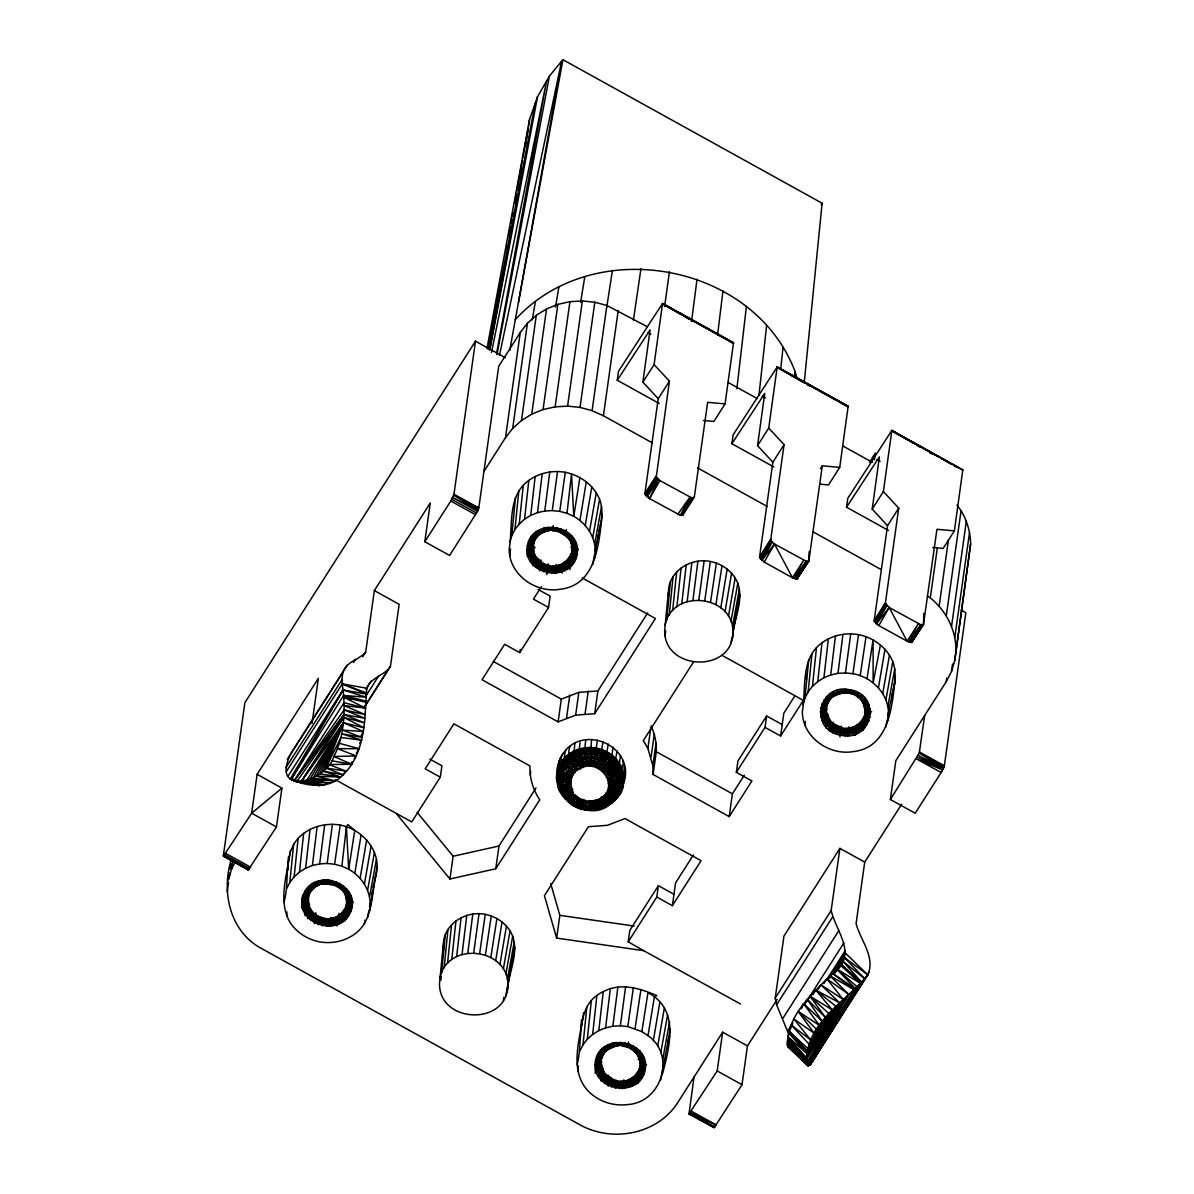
<?xml version="1.0" encoding="UTF-8"?>
<svg xmlns="http://www.w3.org/2000/svg" width="1194" height="1194" viewBox="0 0 1194 1194"><rect width="100%" height="100%" fill="white"/><g stroke="black" fill="none" stroke-linecap="round" stroke-linejoin="round"><path stroke-width="1.5" d="M834.681 973.244L840.651 963.976L860.62 983.438L809.875 1065.197L864.934 978.901L842.636 961.021C822.815 987.617 786.503 1008.766 787.518 1045.989L807.099 1065.138L809.875 1065.197L867.829 974.901C875.65 956.946 860.396 940.26 856.083 923.589L864.725 862.113L839.904 848.367L831.188 910.425C835.904 931.395 856.77 952.499 835.666 971.812M309.127 894.216L307.858 897.873L302.276 898.455C305.962 893.321 313.47 887.754 317.455 885.5C311.007 888.052 306.709 894.769 306.649 901.634C306.574 916.529 324.992 925.604 337.529 918.723C350.111 913.231 350.887 894.679 339.977 887.321C328.38 878.083 313.082 885.515 303.41 894.575C292.142 923.126 340.454 939.394 350.812 911.515C362.095 882.963 313.768 866.695 303.41 894.575L306.634 895.276L309.127 894.216L306.634 909.007L307.783 917.514L312.485 911.947L309.112 906.485L308.231 897.216L305.649 905.604L305.261 914.141L310.544 909.335L316.231 919.753L322.708 925.783L324.037 918.335L317.679 916.067L312.485 911.947L319.679 921.32L327.096 926.231L327.425 918.693L341.215 918.32L348.947 915.141L344.305 910.112L348.708 899.604L348.961 891.948L344.469 892.769L338.111 885.455L331.514 880.306L330.828 883.545L314.515 882.679L316.962 885.485L320.783 883.784L305.276 890.948L310.216 891.993C324.529 876.396 301.425 899.664 301.888 902.47L305.321 902.112L307.933 900.321L308.231 912.231L310.888 920.44L314.888 914.216L323.365 922.305L331.469 925.977L330.798 918.484L343.902 915.902L350.812 911.515L346.588 909.022L345.753 907.321L347.723 896.201L346.454 888.575C339.559 893.694 334.589 879.784 327.126 879.859C325.962 886.858 336.812 881.844 339.977 887.321C347.827 893.41 349.708 906.171 342.469 913.5C328.619 930.156 297.455 910.485 310.559 891.425L305.649 898.634L302.261 906.5L308.231 903.44L310.425 915.141L314.485 922.843L317.679 916.067L327.156 922.693L335.723 925.037L334.081 917.753L346.096 913.082L351.946 907.634L346.812 905.067L346.111 892.993L343.335 885.649C337.544 891.754 330.066 878.754 322.753 880.112L323.678 883.381L327.35 883.291L316.261 884.963L307.798 887.694L311.485 889.575L314.917 886.754M834.666 972.095L836.681 968.946L857.083 986.811L807.099 1065.138C802.622 1024.81 845.591 1001.99 867.829 974.901L845.307 953.021L830.323 976.513M574.866 743.235L573.896 753.847L580.105 768.458C597.776 757.489 620.134 784.443 601.895 797.592C577.971 812.532 545.822 777.294 562.613 754.19C583.314 722.146 637.208 747.444 623.343 784.264C618.835 815.666 568.21 817.353 561.941 786.428C555.986 754.832 606.656 745.369 616.417 774.249C627.522 801.696 586.209 821.024 569.613 798.159C548.359 775.503 585.776 745.131 606.627 765.011C629.835 781.577 605.089 817.084 580.747 805.577C550.613 788.965 571.374 749.966 601.686 764.712C629.701 779.816 602.791 818.069 577.672 802.353C571.478 792.085 565.523 775.294 580.105 768.458C525.509 774.01 585.687 832.084 611.895 802.204L613.015 794.234L620.477 786.234L624.462 776.294M773.831 466.944L731.877 443.735L733.131 434.855L777.204 366.931L768.742 428.064L784.07 444.646L772.876 462.197L759.548 557.061L764.19 562.076L792.473 577.747L796.935 578.986L808.831 561.031L809.099 551.777M888.47 530.434L846.531 507.211L847.785 498.331L891.858 430.422L883.396 491.555L898.724 508.137L887.53 525.673L874.202 620.537L878.844 625.566L907.127 641.223L911.589 642.476L923.469 624.507L923.798 613.418M347.275 665.133L291.306 752.862C268.904 796.652 325.843 783.174 333.917 756.503C343.424 737.743 345.2 716.116 343.588 695.445C342.991 687.52 340.783 679.595 343.215 671.744C346.782 661.282 359.349 659.715 365.707 652.073L374.349 590.597L430.258 502.943L424.81 541.733L449.631 555.464L477.525 511.331L478.794 507.987L498.704 366.304L520.271 332.484L527.449 323.231L536.285 315.32L546.524 308.962L557.852 304.366L569.926 301.679L582.373 300.948L594.806 302.231L606.88 305.485L647.118 326.619M613.015 794.234L602.955 799.338L601.836 807.308C567.195 820.323 537.21 769.563 573.747 751.205C589.224 743.25 610.149 748.548 619.387 763.488C627.611 778.1 617.283 801.07 599.164 799.279L605.761 806.457L611.895 802.204C604.746 810.248 566.628 816.472 574.821 796.443M313.753 783.906L317.022 785.219L294.052 781.07L344.126 709.878L364.842 718.266L343.962 714.564L296.724 781.712L319.873 785.622L295.634 781.443C311.53 786.712 330.693 788.353 343.036 774.816C355.096 763.578 360.603 747.295 363.304 731.429C365.439 718.684 365.394 705.744 366.513 692.923C365.991 678.237 384.169 676.58 390.438 666.386L399.154 604.328L374.349 590.597M580.135 741.086L579.045 751.757L583.12 767.235C566.956 760.608 549.404 779.204 561.523 793.771L565.299 794.995L573.09 792.264C571.493 806.95 590.075 813.771 601.627 808.114L601.836 807.308C585.732 814.95 565.434 804.89 559.091 788.906L560.135 780.01M552.568 529.972L548.882 530.614L547.867 527.241L559.329 531.688L560.881 528.584L569.941 540.121L574.09 539.076C574.448 550.344 568.642 564.284 555.926 565.613L556.598 573.105L548.553 569.06L542.792 563.195L545.867 564.583L543.583 571.762L538.449 564.493L535.658 556.464L542.792 563.195L539.598 569.971L535.793 561.986L534.225 553.613L535.658 556.464L530.375 561.27L531.091 552.598L533.36 544.345L534.225 553.613L528.524 557.568L534.24 541.345L532.061 542.404L528.524 541.703L540.031 533.882L536.882 536.703L532.912 534.822L549.18 530.166L542.27 532.673L539.628 529.808C567.09 531.181 546.285 527.315 539.375 534.464L536.031 532.031C554.747 523.405 584.493 539.867 567.896 561.359C552.344 580.224 518.674 554.225 537.628 536.031L527.39 545.583C521.554 575.239 571.657 584.299 577.075 554.762C582.911 525.091 532.793 516.047 527.39 545.583L532.434 545.345L535.673 538.554L527.002 549.598L530.763 549.15L533.061 547.449L535.345 532.748M617.253 1045.392L607.462 1049.69L604.104 1047.257L617.253 1045.392L610.358 1047.884L607.716 1045.019L620.641 1045.198L613.552 1046.586L611.701 1043.392C628.551 1041.646 650.536 1059.376 635.984 1076.57C620.417 1095.435 586.747 1069.451 605.701 1051.257L595.463 1060.794C589.627 1090.465 639.745 1099.51 645.148 1069.973C650.999 1040.317 600.88 1031.258 595.463 1060.794L600.522 1060.556L603.761 1053.765L595.09 1064.809L600.209 1063.779L601.433 1059.556L599.164 1067.809L598.448 1076.481L603.746 1071.69L601.134 1062.66L600.134 1071.167L600.97 1079.854L605.686 1074.287L603.746 1071.69L606.522 1079.704L611.671 1086.973L613.955 1079.794L605.686 1074.287L609.597 1081.749L615.91 1088.122L617.238 1080.674L613.955 1079.794L620.373 1084.659L628.925 1087.376L627.283 1080.092C638.103 1076.928 642.282 1064.451 642.163 1054.287L638.029 1055.332L628.954 1043.795L627.417 1046.899L615.94 1042.452L616.97 1045.825C646.252 1039.765 650.939 1086.122 620.373 1084.659C590.164 1084.928 594.134 1039.138 624.029 1045.541L624.701 1042.646C632.208 1048.466 642.312 1055.75 639.82 1066.66L641.596 1068.779L645.148 1069.973L639.029 1075.182L633.148 1077.122L636.506 1083.525L627.745 1083.63L617.238 1080.674L624.119 1084.436L632.91 1085.749L630.372 1078.854L636.88 1077.958L644.014 1073.854L640.626 1072.093L638.939 1069.66L641.924 1065.346L644.029 1057.988L639.521 1058.317L636.536 1047.989L633.507 1050.272L620.328 1042.198C619.253 1049.004 630.029 1044.765 633.163 1049.675L633.507 1050.272M615.611 791.398L617.402 765.593L620.984 765.384M579 807.995L583.09 800.219C612.044 827.203 639.208 770.19 605.791 756.309C579.702 738.698 542.971 773.503 565.21 798.801L568.12 798.771L575.001 794.816L580.075 798.846L579 807.995L584.508 809.099L590.403 808.905L591.523 800.935L602.955 799.338M585.761 739.832L584.523 750.533L586.329 766.518C575.777 760.936 558.688 765.1 557.091 778.413L561.523 781.906L570.538 783.443C564.523 790.144 566.613 801.219 574.269 805.741L580.075 798.846L584.314 799.95M301.575 907.858L302.664 895.41L308.545 899.545M694.042 1077.003L688.983 1114.017L714.191 1127.658L742.011 1084.704L747.459 1045.914L722.654 1032.168L677.61 1102.778C657.297 1134.554 611.746 1142.852 579.687 1124.658L263.023 949.32C230.293 932.872 221.024 892.784 231.188 859.755M284.038 902.067C290.052 881.157 282.754 855.456 298.157 838.278C306.962 829.024 319.723 824.188 332.425 824.367C357.573 824.248 381.662 847.77 376.423 873.62C371.021 893.784 373.826 920.261 354.782 934.006C344.753 941.335 331.783 944.006 319.604 941.857C307.53 939.529 296.41 932.439 289.799 921.992C277.53 900.186 287.56 873.411 290.381 850.471M288.351 857.337L288.172 869.829M369.528 910.888L377.11 866.501M507.375 990.438C508.569 971.125 521.345 949.364 510.032 930.887C504.525 922.201 495.286 916.291 485.242 914.35C467.526 910.679 447.183 921.708 443.705 940.126L439.526 983.438C438.825 1023.915 507.823 1026.243 507.898 984.99C508.495 947.588 446.84 940.976 440.049 977.99M594.642 558.016C595.075 536.464 609.597 513.032 596.254 492.943C589.418 482.003 577.792 474.884 565.299 472.302C552.658 470.078 539.195 472.839 528.793 480.466C506.868 496.003 513.226 526.375 509.166 549.195C509.062 574.583 535.569 593.284 559.688 589.329C596.91 585.358 599.06 542.33 602.224 513.629M577.239 1064.406C583.403 1039.362 574.851 1004.602 603.254 991.707C620.552 982.169 640.029 988.468 656.79 995.572L654.357 996.99L648.014 1035.691C676.371 1055.257 661.476 1102.584 627.76 1104.54C612.97 1106.525 597.373 1101.181 587.299 1090.077C568.598 1068.675 580.568 1037.482 583.582 1012.811M580.866 1026.81L581.553 1019.676M597.328 800.607L596.209 808.562L590.269 809.696L584.478 809.472L586.299 801.07C593.478 807.89 606.328 807.502 612.94 800.129C624.895 792.428 623.029 777.742 624.462 765.638M613.044 747.175L611.925 755.145C624.044 766.429 621.955 791.368 604.239 795.488L609.836 799.084L614.149 800.189C623.059 793.114 623.835 781.383 624.969 770.981M662.715 1073.227C669.819 1045.66 679.461 1009.034 647.969 992.736L641.865 1031.586L648.014 1035.691M732.489 637.566C733.683 618.253 746.474 596.493 735.161 578.015C729.653 569.329 720.4 563.419 710.355 561.478C692.639 557.807 672.297 568.837 668.819 587.254L664.655 630.566C663.954 671.043 732.937 673.371 733.012 632.119C733.609 594.716 671.953 588.105 665.177 625.119M887.843 720.355C888.276 698.803 902.798 675.371 889.455 655.282C882.545 644.506 871.023 637.074 858.501 634.641C845.859 632.417 832.397 635.178 821.979 642.805C800.07 658.357 806.428 688.714 802.353 711.534C802.249 736.922 828.77 755.623 852.874 751.668C890.097 747.698 892.246 704.669 895.425 675.968M961.155 610.089L965.856 612.686L944.35 765.757L941.156 772.533L915.186 813.248L890.366 799.502L895.828 760.712L946.245 681.684L951.528 671.401L954.767 660.386L970.647 543.792C970.274 529.912 965.827 515.987 956.976 505.166M970.647 543.792L954.767 660.386M441.601 972.737L445.332 934.618M440.914 980.02L441.258 976.453M509.808 556.076L510.51 548.971M509.823 542.33L511.763 535.703L515.495 497.585M577.896 1071.302L578.418 1065.958M665.162 636.029L665.685 630.701M666.715 619.865L670.446 581.747M803.025 704.669L804.965 698.057L808.696 659.939M804.263 382.259L822.114 203.219L562.911 59.7L549.419 76.088L537.479 96.878L529.599 119.31L486.988 348.424M286.65 888.59L289.829 882.396L293.679 844.039M286.635 915.664L287.008 911.962M444.123 967.827L447.974 929.469M511.763 535.703L514.942 529.524L518.793 491.167M552.747 531.166L553.315 525.614M579.851 1050.929L583.03 1044.735L586.881 1006.393M669.237 614.955L673.088 576.598M794.517 377.02L795.07 371.513C753.593 262.411 593.433 233.77 515.301 319.649L509.763 350.439M804.95 725.131L805.323 721.43M804.965 698.057L808.144 691.863L811.995 653.521M289.829 882.396L294.142 876.844L298.157 838.278M447.541 963.424L451.556 924.857M514.942 529.524L519.256 523.972L523.27 485.406M583.03 1044.735L587.329 1039.183L591.343 1000.617M672.655 610.552L676.67 571.986M780.682 369.603L783.01 347.409M808.144 691.863L812.457 686.311L816.472 647.745M294.142 876.844L299.455 872.083L303.664 833.337M451.75 959.648L455.974 920.902M519.256 523.972L524.569 519.211L528.793 480.466M587.329 1039.183L592.642 1034.422L596.866 995.677M676.879 606.776L681.087 568.016M758.951 395.348L766.608 325.484M812.457 686.311L817.771 681.55L821.979 642.805M299.455 872.083L305.604 868.262L310.052 829.367M456.645 956.618L461.093 917.723M524.569 519.211L530.718 515.39L535.181 476.496M592.642 1034.422L598.806 1030.616L603.254 991.707M681.759 603.746L686.207 564.852M817.771 681.55L823.92 677.729L828.367 638.835M346.409 826.845L348.678 869.247L341.872 866.172L346.409 826.845L347.887 824.547L354.782 830.397L348.678 869.247C361.185 876.157 370.14 889.545 370.185 904.022M527.27 556.195L528.748 543.449L533.852 546.852M579.896 477.51L573.792 516.375L566.986 513.301L571.538 473.973L573.792 516.375C586.299 523.285 595.254 536.673 595.299 551.15M595.134 1073.227L596.821 1058.66L601.925 1062.063M736.877 388.722L746.399 306.44M820.681 716.713L821.935 705.788L827.039 709.191M591.567 739.489L589.642 766.324C578.762 757.548 556.389 762.13 557.091 778.413M305.604 868.262L312.41 865.501L317.126 826.502M462.048 954.424L466.764 915.425M530.718 515.39L537.524 512.629L542.24 473.63M598.806 1030.616L605.612 1027.855L610.328 988.841M687.162 601.552L691.878 562.553M823.92 677.729L830.726 674.968L835.442 635.969M307.783 918.708L309.559 904.201M532.897 565.837L534.449 553.135M600.97 1081.048L602.537 1068.346M717.534 335.141L722.982 290.814M826.099 728.176L827.875 713.669M312.41 865.501L319.664 863.889L324.649 824.815M467.794 953.14L472.794 914.067M537.524 512.629L544.777 511.017L549.777 471.943M556.911 531.479L557.389 527.778M585.732 800.338C589.388 820.188 567.493 800.741 563.866 795.07C561.717 788.189 565.628 780.861 571.702 777.473C563.896 775.07 554.897 768.458 560.15 758.996M605.612 1027.855L612.865 1026.228L617.85 987.169M692.923 600.269L697.908 561.195M830.726 674.968L837.979 673.356L842.979 634.283M314.47 923.649L315.888 912.798M539.598 570.777L541.001 559.926M691.535 321.455L697.057 279.112M319.664 863.889L327.141 863.456L332.425 824.367M473.734 952.797L479.018 913.709M544.777 511.017L552.255 510.584L557.538 471.496M612.865 1026.228L620.343 1025.795L625.626 986.722M698.848 599.925L704.132 560.837M837.979 673.356L845.456 672.923L850.74 633.835M321.858 925.634L322.843 918.41M546.718 574.553L548.225 563.732M664.61 306.589L669.431 271.68M597.373 740.101L596.254 748.056C611.582 752.981 621.358 775.19 608.418 787.353L617.686 787.697L622.984 785.219L623.343 773.593L619.387 763.488L620.507 755.518M615.044 1087.973L616.044 1080.749M839.919 736.907L841.412 726.071M312.022 723.519L318.38 678.326L257.143 774.294L281.903 788.13L276.456 826.92L248.233 869.978L223.353 855.74L244.874 702.669L475.481 341.171L505.271 357.663M227.233 891.455L228.532 882.232M229.054 878.545L229.83 873.008M230.352 869.322L231.129 863.784M228.338 880.038L231.576 869.023L232.875 859.799M424.81 541.733L450.78 501.017L453.974 494.241L475.481 341.171M335.23 779.592L411.736 821.95L440.302 777.175L441.899 765.802L429.825 759.1M483.913 471.481L505.495 437.661L520.271 332.484M505.495 437.661L512.674 428.407L527.449 323.231M440.302 777.175L425.198 768.817L453.899 723.833L530.002 765.966C529.479 777.966 533.061 789.876 539.763 799.801L495.764 868.769L449.944 879.008L453.138 856.247L417.124 812.308M512.674 428.407L521.509 420.497L536.285 315.32M521.509 420.497L531.748 414.139L546.524 308.962M531.748 414.139L543.076 409.542L557.852 304.366M530.166 545.076L531.449 535.837M582.209 577.941L655.431 618.492L594.687 713.699L575.642 715.131L558.12 721.877L482.033 679.744L504.644 644.282L519.748 652.64L520.211 649.387M543.076 409.542L555.135 406.856L569.926 301.679M495.764 868.769L498.973 846.009L535.972 787.995M555.135 406.856L567.583 406.124L582.373 300.948M519.748 652.64L548.539 607.492L550.15 596.119L538.061 589.433M652.133 442.75L603.418 415.766L592.09 410.661L580.03 407.408L594.806 302.231M530.255 774.802L530.748 771.294M592.09 410.661L606.88 305.485M558.12 721.877L561.329 699.117L578.836 692.356L597.895 690.938L647.685 612.895M603.418 415.766L618.193 310.589M574.269 805.741C564.075 801.756 561.911 786.936 570.836 780.398C562.717 779.13 553.046 774.309 558.643 764.13M558.135 769.458C553.494 781.533 558.583 789.637 570.836 786.488C566.09 794.443 570.911 804.86 579.239 807.995M558.628 774.802L557.508 782.771L559.553 789.667L563.225 790.831L571.687 789.473C568.598 798.249 575.583 808.114 584.672 808.935M566.583 717.863L569.777 695.102M584.597 808.308C565.941 810.129 551.389 781.891 573.105 774.727C565.717 770.876 557.822 763.459 562.613 754.19M659.178 403.468L617.238 380.244L618.477 371.364L662.551 303.455L733.519 342.753L725.071 403.885L713.878 421.437L703.415 420.497M561.956 794.443C556.464 784.831 564.986 773.563 575.015 772.264C568.314 767.041 561.673 758.981 565.971 749.892M561.478 792.891L562.598 784.921M559.553 789.667C556.494 778.966 567.329 769.951 577.374 770.16C571.627 763.697 566.329 755.16 570.09 746.19M575.642 715.131L578.836 692.356M601.627 808.114C592.642 811.308 579.986 807.144 577.359 797.04L569.762 802.741L564.837 798.204L565.941 789.383M569.762 802.741L568.926 801.219L570.045 793.264M585.09 713.728L588.284 690.968M740.593 1004.035L643.67 950.663L556.658 938.096L559.852 915.335L550.673 883.53M594.687 713.699L597.895 690.938M684.132 507.435L683.102 514.733L680.356 515.33L649.536 498.599L644.894 493.57L658.222 398.706L642.894 382.125L650.103 329.872L617.238 380.244M642.894 382.125L654.088 364.588L662.551 303.455L733.519 342.753M559.031 766.966C566.568 753.235 587.97 755.683 596.164 767.533L601.313 752.265L603 741.608M561.493 762.16C571.792 750.354 592.761 755.444 599.179 768.891L606.448 754.578L608.283 743.996M623.85 778.951C622.775 794.846 605.283 811.621 589.612 801.413C585.97 815.009 599.358 809.204 606.865 805.98L608.239 797.204M568.971 754.16C582.985 747.026 602.627 757.115 604.254 772.936L615.104 761.459L617.164 751.056M725.071 403.885L707.639 402.333L694.296 497.197L691.55 497.794L659.864 480.54L656.282 476.973L669.416 381.17L654.088 364.588M614.149 800.189L616.014 798.517L617.134 790.547M579.015 749.056C594.687 746.907 611.895 762.071 607.567 778.279C615.641 775.921 624.82 770.503 622.955 760.429M620.477 786.234L619.029 795.085L615.074 799.935M622.94 781.443C625.746 793.488 615 793.368 607.567 790.279C622.626 780.533 616.462 756.727 601.88 749.578M600.597 1061.496L602.418 1048.586M782.219 724.609L766.638 715.982L737.937 760.966L736.34 772.354L751.922 780.98L729.206 816.606L653.103 774.473L652.849 765.638L647.894 748.504L650.849 727.489M651.088 756.906L654.297 734.146L651.103 725.743M643.67 950.663L628.223 941.812L629.82 930.439L658.387 885.664L673.968 894.291M652.849 765.638L656.043 742.862L654.297 734.146M653.103 774.473L656.297 751.698L656.043 742.862M615.253 1046.287L615.776 1042.601M627.701 1047.571L628.477 1042.034M628.223 941.812L656.79 897.052L658.387 885.664M638.327 1059.779L639.626 1050.556M656.79 897.052L672.371 905.679L675.565 882.903L693.386 854.994M772.876 462.197L757.548 445.616L764.757 393.363L731.877 443.735M729.206 816.606L732.4 793.831L744.25 775.249M784.07 444.646L770.742 539.509L759.727 558.001L771.249 541.016L770.742 539.509L759.548 557.061M736.34 772.354L765.041 727.37L766.638 715.982M688.983 1114.017L717.191 1070.958L722.654 1032.168M797.756 578.224L798.532 572.747M765.041 727.37L780.622 735.997L783.816 713.236L794.682 696.192M819.815 484.137L828.532 484.913L839.725 467.361L848.173 406.229L777.204 366.931L848.173 406.229M788.503 1033.661L776.593 1004.796L775.219 998.139L783.936 936.096L839.904 848.367M874.426 459.809L875.381 453.004L869.441 462.302M887.53 525.673L872.202 509.092L879.411 456.839L846.531 507.211M898.724 508.137L885.396 603L874.381 621.477L878.844 625.566L889.172 607.507L885.396 603L874.202 620.537M912.41 641.7L913.186 636.223M955.857 648.969C955.722 629.119 945.663 610.268 930.305 597.925L937.305 548.106M939.126 606.239L948.469 539.822M890.366 799.502L919.246 753.071L924.663 715.504M932.723 547.464L943.185 548.389L954.379 530.852L962.827 469.72L891.858 430.422L938.156 456.571M946.29 615.82L961.066 510.644M951.558 626.343L966.334 521.166M946.245 681.684L946.752 677.998M954.782 637.506L969.558 532.33M951.528 671.401L952.558 664.028M257.143 774.294L251.635 813.174L223.412 856.247L248.949 869.62L223.815 856.143L249.755 868.665L224.95 854.919M808.831 561.031L806.204 561.27L796.935 578.986L808.831 561.031L822.293 465.809L839.725 467.361M923.469 624.507L920.843 624.746L911.589 642.476L923.469 624.507L936.947 529.3L954.379 530.852M341.872 866.172L334.618 864.232L340.186 825.173M533.061 547.449L532.061 555.956L532.897 564.643L537.613 559.076L541.524 566.538L547.837 572.911L549.15 565.463L545.867 564.583L552.285 569.434L560.837 572.165L559.21 564.881L566.135 565.12L574.075 562.27L569.434 557.24L573.523 553.553L577.075 546.703L572.344 546.255L570.866 542.18M479.675 953.409L485.242 914.35M566.986 513.301L559.732 511.36L565.299 472.302M641.865 1031.586L627.82 1026.571L633.387 987.513M704.788 600.537L710.355 561.478M888.5 713.49C888.53 693.684 871.933 676.953 852.934 673.7L858.501 634.641M329.454 926.41L330.783 917.395M554.583 573.538L555.897 564.523M633.417 320.141L640.939 268.74M622.656 1088.749L623.969 1079.749M847.77 735.877L849.098 726.862M485.421 954.961L491.271 915.977M596.254 748.056L592.955 766.667C583.359 756.518 561.762 757.011 557.523 772.1M635.074 1028.527L640.909 989.542M710.549 602.089L716.385 563.105M860.187 675.64L866.038 636.671M337.066 925.977L339.021 913.35M526.539 139.071L528.226 128.101L522.882 157.429M528.509 126.265L529.599 119.31M562.18 573.105L563.852 562.284M606.776 307.112L612.432 270.381M630.536 1086.51L631.939 1077.495M855.382 735.444L857.053 724.624M490.824 957.394L496.928 918.529M715.937 604.522L722.042 565.658M866.993 678.714L873.098 639.865L873.142 682.819L880.426 645.014M345.036 920.708L347.663 904.455L353.32 902.157M580.642 302.321L584.806 276.56M569.851 569.642L572.777 551.583L578.433 549.285M638.223 1083.048L640.85 1066.794L646.506 1064.511M863.352 730.176L865.978 713.922L871.635 711.639M354.812 873.351L361.155 834.651M495.704 960.648L502.047 921.947M579.941 520.48L586.284 481.779M720.818 607.776L727.161 569.075M555.494 307.097L558.867 287.082M608.253 1086.137L609.761 1077.197M833.382 733.265L834.89 724.325M360.125 878.351L366.662 839.845M499.913 964.618L506.45 926.111M585.239 525.479L591.791 486.958M725.027 611.746L731.579 573.224M653.327 1040.69L659.864 1002.184M878.441 687.819L884.978 649.312M532.24 319.888L535.419 301.634M364.424 884.097L371.14 845.815M503.331 969.185L510.032 930.887M589.538 531.226L596.254 492.943M590.403 808.905L590.134 810.054M728.444 616.313L735.161 578.015M657.625 1046.437L664.327 1008.154M882.739 693.565L889.455 655.282M367.588 890.425L374.423 852.382M518.405 302.679L561.583 61.312L499.51 355.185M505.838 974.2L512.674 936.156M592.717 537.554L599.537 499.51M730.952 621.328L737.788 583.284M660.789 1052.765L667.625 1014.721M885.903 699.893L892.739 661.849M500.361 282.053L501.032 278.381M506.331 249.053L506.987 245.397M508.644 236.233L510.301 227.069M510.957 223.397L511.629 219.741M512.286 216.069L512.957 212.413M514.614 203.249L516.256 194.085M516.927 190.413L522.226 161.086M364.394 923.693L365.036 920.186M369.528 897.142L376.438 859.352M519.3 179.384L519.972 175.727M520.644 172.055L521.3 168.384M525.3 146.399L525.972 142.728M515.301 319.649L562.911 59.7M503.301 1000.602L503.943 997.094M507.375 979.528L514.286 941.738M594.657 544.255L601.552 506.48M732.504 626.656L739.399 588.866M662.73 1059.481L669.64 1021.691M887.843 706.609L894.754 668.819M367.573 917.499L368.871 910.455M369.528 906.933L370.17 903.41M371.797 894.59L372.453 891.067M373.11 887.545L373.752 884.023M496.629 353.26L546.553 81.073L491.495 352.499M505.823 995.692L514.823 947.469M592.687 564.628L594.642 554.061M595.299 550.538L596.925 541.718M597.567 538.196L598.224 534.673M598.866 531.151L599.522 527.629M730.937 642.82L731.922 637.536M732.564 634.014L739.937 594.597M660.775 1079.854L662.73 1069.272M663.386 1066.361L670.312 1028.84M885.888 726.967L887.187 719.922M887.843 716.4L889.47 707.594M891.425 697.012L894.739 683.087M489.495 349.991L535.36 102.893L487.973 349.215M489.898 349.797L537.479 96.878M496.943 354.693L549.419 76.088M565.344 535.181L566.374 529.703M567.926 537.419L552.255 526.987C550.389 531.509 557.673 532.285 556.628 527.435L567.926 537.419L571.568 535.703L572.553 543.33L571.747 551.449L573.523 553.553L577.075 554.762L570.956 559.971L565.075 561.911L568.434 568.299L559.658 568.419L549.15 565.463L556.031 569.225L564.837 570.538L562.284 563.628L568.792 562.747L575.926 558.643L572.538 556.867L570.866 554.434L573.851 550.135L575.941 542.777L571.433 543.091L569.434 539.315M842.382 692.505L832.576 696.803L829.233 694.386L842.382 692.505L835.472 695.012L832.83 692.147L849.113 693.117L849.829 689.774C882.306 694.595 872.754 742.474 841.039 735.25C808.547 730.429 818.114 682.55 849.829 689.774C868.217 696.908 872.277 726.922 849.098 729.803C832.173 733.698 816.86 710.803 830.83 698.371L824.293 708.057L820.576 715.967L824.293 714.937L826.546 712.908L826.546 706.684L828.875 700.893L820.203 711.937L823.964 711.49L826.248 709.788L825.263 718.295L826.099 726.982L830.8 721.415L826.546 712.908L826.845 721.46L829.203 729.907L833.203 723.683L830.8 721.415L834.725 728.877L841.039 735.25L842.352 727.803L833.203 723.683L838.128 730.415L845.412 735.698L845.74 728.161C860.023 729.071 868.008 713.893 867.277 701.415L863.143 702.46L854.068 690.923L852.531 694.027L836.815 690.52L838.666 693.714C845.531 691.236 853.217 692.386 858.62 697.4L861.65 695.117L864.172 702.505L864.949 713.788L866.71 715.907L870.262 717.101L864.157 722.31L858.262 724.251L861.635 730.638L852.859 730.758L842.352 727.803L849.232 731.564L858.023 732.877L855.486 725.982L861.993 725.086L869.128 720.982L865.74 719.206L864.068 716.788L867.038 712.475L869.142 705.117L864.635 705.445L862.635 701.654M596.209 808.562L595.791 809.726L589.896 809.472M611.925 755.145L609.253 761.115L601.91 770.712C597.687 755.892 577.284 748.295 564.837 757.862M624.134 1045.437L620.402 1045.049M374.409 880.5L376.423 873.62M600.03 525.912L601.552 520.748M557.598 773.13C564.195 737.176 624.074 743.593 623.492 779.921L618.119 783.189L608.716 784.309C619.044 770.205 606.209 750.101 590.448 747.459M512.659 958.678L514.271 953.17M620.746 791.055L622.716 780.876L621.835 768.399M737.773 605.806L739.399 600.298M668.103 1041.123L669.625 1035.959M619.387 763.488L614.328 770.1L606.164 775.473C607.433 759.16 588.806 746.563 573.747 751.205M826.935 980.438L830.039 975.841L848.665 994.318L805.905 1060.123L787.547 1038.631L805.965 1057.526L809.323 1047.302L819.233 1025.213L803.666 1003.691L801.099 1008.557M304.977 915.813L308.888 903.962M623.343 773.593C620.85 779.055 613.716 780.13 608.433 781.249C615.835 765.787 600.522 748.071 584.642 747.802M622.984 785.219L623.343 784.264M570.687 794.323L572.687 789.234M580.687 768.876L583.344 762.085L617.402 765.593L608.164 783.712M604.821 1083.674L608.194 1075.063M829.934 730.803L833.308 722.191M360.857 736.31L363.304 731.429L343.424 722.728L316.32 776.19L340.439 777.04L322.843 771.055L343.424 722.728L363.797 727.728L343.872 717.475L301.082 781.816L322.037 785.383L296.724 781.712M811.86 1062.63L856.188 992.124M790.174 1031.75L787.786 1036.705L805.965 1057.526L822.218 1021.273L807.234 999.303L804.696 1004.184M656.282 476.973L645.088 494.525L649.536 498.599L658.297 479.376L647.103 496.913L657.043 478.137L645.85 495.674M821.233 205.084L822.114 203.219M801.293 1008.646L803.666 1003.691L822.218 1021.273L807.099 1050.899L788.682 1032.959L806.532 1053.257L787.786 1036.705M823.935 983.483L826.964 978.886L848.665 994.318L805.965 1057.526L825.412 1017.363L809.95 996.199L807.278 1001.065M806.204 561.27L794.189 578.553L803.666 560.195L792.473 577.747L774.518 544.031L761.742 560.404L771.249 541.016L774.518 544.031L806.204 561.27L795.741 578.986M910.395 642.462L920.843 624.746L889.172 607.507L876.396 623.88L885.888 604.507L874.381 621.477M599.761 800.174L601.448 796.891M231.576 869.023L235.352 861.68M618.343 795.741L621.82 789.398C621.104 799.01 611.418 796.443 606.149 793.025C622.82 785.995 620.686 761.235 607.164 751.966M817.994 989.378L820.905 984.796L839.457 1002.721L805.965 1057.526L828.785 1013.527L809.95 996.199L832.263 1009.811L805.965 1057.526L843.068 999.363L826.964 978.886M310.559 891.425L305.321 902.112L303.395 910.44L309.112 906.485L313.112 917.679L318.47 924.634L320.753 917.455L330.962 922.484L339.708 923.41L337.171 916.514L347.708 909.947L352.334 903.619L347.111 901.918L343.932 890.082L339.738 883.247C335.783 889.217 319.171 878.694 310.918 884.918L314.022 887.306L317.455 885.5M807.099 1050.899L789.085 1031.213L792.517 1024.736M359.722 743.355L361.558 740.146L341.678 733.758L362.11 737.37L342.424 730.146L363.304 731.429M649.536 498.599L659.864 480.54M764.19 562.076L774.518 544.031M286.306 771.622L342.275 683.893L366.409 694.072L343.051 689.938L291.202 779.503L296.366 780.652L291.202 779.503L343.588 695.445L366.14 697.177L343.051 689.938L287.993 776.234M761.742 560.404L772.264 542.24M876.396 623.88L886.918 605.716M805.965 1057.526L835.83 1006.214L815.681 990.05L812.89 994.721M312.201 889.44L310.216 891.993M760.503 559.165L771.249 541.016M875.157 622.641L885.888 604.507M293.828 779.682L290.276 778.995L343.051 689.938M340.439 777.04L319.619 773.831L343.424 722.728L306.336 780.876L330.186 783.339L309.619 779.727L343.424 722.728L325.917 767.936L343.036 774.816L345.066 771.921M796.935 578.986L807.592 561.493M911.589 642.476L922.246 624.969M356.26 753.324L359.095 748.713L339.275 743.28M788.488 1045.884L787.98 1046.481L808.129 1065.72L787.98 1046.481L806.786 1064.376L787.219 1044.392L806.278 1063.182L848.665 994.318L807.099 1065.138L853.919 989.662L832.516 973.379L829.561 978.02M809.875 1065.197L861.784 982.334L842.636 961.021M535.673 538.554L527.39 553.628L531.091 552.598L533.345 550.568L533.643 559.12L536.002 567.568L540.016 561.329L544.927 568.075L552.21 573.359L552.538 565.807L563.061 567.031L571.538 565.523L567.478 559.747L572.538 556.867L577.463 550.747L573.851 550.135L572.045 548.344L570.971 540.166L568.463 532.778L565.419 535.061L559.225 531.211L543.613 528.181L545.479 531.375L530.39 538.076L534.852 539.315L537.628 536.031M603.761 1053.765L595.463 1068.854L599.164 1067.809L601.433 1065.779L601.716 1074.331L604.074 1082.779L608.089 1076.555L613 1083.286L620.298 1088.57L620.611 1081.033L634.223 1080.331L642.148 1077.481L637.506 1072.451L641.596 1068.779L645.163 1061.929L640.432 1061.466L638.954 1057.391M788.1 1046.347L808.457 1065.914L860.62 983.438L840.069 964.842M287.247 759.474L343.215 671.744M285.963 767.563L341.932 679.834M353.424 662.551L355.409 659.416M362.707 656.76L365.707 652.073M306.336 780.876L324.723 785.1L301.082 781.816L343.962 714.564L364.454 722.818L343.872 717.475M365.901 689.296L371.08 681.087M365.677 696.371L378.662 676.013M364.543 706.699L387.528 670.67M364.454 707.117L390.438 666.386M658.222 398.706L669.416 381.17M541.345 586.747L533.449 599.134L548.539 607.492M644.894 493.57L656.088 476.033M692.938 498.017L681.744 515.554L691.55 497.794L680.356 515.33L689.893 497.167L677.834 514.271M682.699 515.345L694.296 497.197M757.548 445.616L768.742 428.064M693.117 662.58L643.327 740.638L647.894 748.504M820.427 468.735L822.293 465.809M872.202 509.092L883.396 491.555M672.371 905.679L701.072 860.695L624.984 818.562L607.462 825.308L588.403 826.726L544.404 895.694L556.658 938.096M780.622 735.997L803.338 700.385L721.982 655.327M775.219 998.139L831.188 910.425M747.459 1045.914L777.115 999.423M864.725 862.113L901.664 804.204M776.593 1004.796L832.561 917.067M782.786 1018.482L838.755 930.753M787.95 1030.616L792.935 1022.78M805.935 1002.423L843.904 942.887M826.323 980.274L845.307 950.514M834.427 972.976L844.322 957.484L867.829 974.901M835.725 971.707L840.651 963.976L861.784 982.334M858.188 989.005L869.187 971.767M827.994 978.946L830.039 975.841L853.919 989.662M920.843 624.746L908.843 642.029L918.32 623.686L907.127 641.223L889.172 607.507M350.14 764.653L352.17 761.757M354.2 758.847L356.23 755.951L337.454 748.638L359.095 748.713M301.082 781.816L343.424 722.728L312.992 778.16L335.021 780.861L316.32 776.19M343.962 714.564L294.052 781.07L344.021 702.729L365.543 708.087L343.708 697.221L365.901 701.117L343.588 695.445M605.761 806.457L611.612 803.04L619.358 794.204L611.059 803.532L604.925 806.114M830.83 698.371L828.054 701.669L823.591 700.415L839.098 693.251L826.114 697.162L830.069 699.042L833.233 696.221L821.726 704.042L825.263 704.744L827.442 703.684L821.711 719.907L827.427 715.952L828.994 724.325L832.8 732.31L835.994 725.534L841.755 731.4L849.8 735.444L849.128 727.952L856.262 729.37L864.74 727.862L860.68 722.086L865.74 719.206L870.65 713.087L867.038 712.475L865.247 710.684L864.769 698.042L861.113 699.759L855.501 694.938L841.069 689.58L842.083 692.953C873.56 686.893 874.948 737.683 841.755 731.4C828.442 729.683 818.95 713.37 826.86 701.654C828.8 691.162 847.441 696.46 845.442 689.326L852.889 693.535M605.701 1051.257L602.925 1054.541L598.478 1053.287L613.97 1046.123L601 1050.033L604.955 1051.929L610.895 1047.377L596.612 1056.914L600.149 1057.615L602.313 1056.571L596.597 1072.779L602.313 1068.824L603.88 1077.212L607.686 1085.182L610.865 1078.406L616.626 1084.271L624.671 1088.316L623.999 1080.839L631.148 1082.242L639.626 1080.734L635.551 1074.973L640.626 1072.093L645.536 1065.958L641.924 1065.346L640.118 1063.555L639.641 1050.914L636.895 1052.496L635.566 1051.929M691.46 1111.286L716.281 1125.032L713.728 1127.255M542.27 532.673L542.822 532.151L539.375 534.464M835.472 695.012L836.009 694.49L832.576 696.803M607.462 1049.69L608.104 1049.093L604.955 1051.929M616.014 798.517L610.268 803.666L606.597 801.98L601.895 797.592C620.074 796.443 626.387 772.115 616.044 759.026M281.903 788.13L251.635 813.174L276.456 826.92M830.069 699.042L820.591 707.923L824.293 708.057L826.546 706.684L824.293 714.937L823.576 723.609L828.86 718.803L831.651 726.833L836.785 734.101L839.069 726.922L845.486 731.788L854.038 734.504L852.397 727.221L859.337 727.459L867.262 724.609L862.62 719.579L866.71 715.907L870.277 709.057L865.546 708.594L858.053 692.714L855.725 695.475L852.426 693.55M606.418 806.413L611.612 803.04M607.119 805.174C598.388 810.845 584.836 808.622 580.075 798.846M606.865 805.98L600.776 808.487L596.149 800.502C624.984 806.054 631.119 764.757 606.448 754.578C585.747 741.355 552.777 758.832 558.091 784.592M316.962 885.485C335.036 878.844 318.529 888.829 318.5 881.053L334.305 884.485L340.484 887.903M334.111 884.545L335.753 881.456L343.021 890.306M320.216 884.157L327.35 883.291M453.138 856.247L498.973 846.009M601.269 808.502L595.478 809.666L592.925 801.234C625.805 812.398 627.984 762.369 600.224 756.101C574.986 744.728 546.986 776.697 565.881 799.084M356.23 755.951L333.917 756.503L351.917 764.309L328.828 764.488L346.469 771.279L325.917 767.936L340.917 737.489L361.558 740.146M309.619 779.727L335.021 780.861M567.583 406.124L580.03 407.408M552.255 510.584L559.732 511.36M556.061 530.226C528.972 524.062 520.808 564.941 548.553 569.06C575.12 576.224 583.582 533.031 555.956 530.33M845.456 672.923L852.934 673.7M845.516 692.177L849.262 692.565M588.627 800.637L591.523 800.935M327.141 863.456L334.618 864.232M620.343 1025.795L627.82 1026.571M365.543 708.087L344.066 705.52L365.17 714.624L344.126 709.878M290.276 778.995L293.888 779.503M559.852 915.335L634.178 926.066M367.245 688.311L342.275 683.893L366.513 692.923M331.544 760.712L351.917 764.309M322.843 771.055L343.036 774.816M306.813 782.548L310.291 783.219M299.813 781.413L317.022 785.219M343.708 697.221L365.842 702.266M564.24 756.936L583.344 762.085L583.612 767.608M573.672 805.219L578.986 806.786M531.584 546.583L535.121 547.703M943.469 768.279L917.335 757.115L942.633 769.981L916.335 758.802L941.156 772.533L944.066 766.817L919.246 753.071L943.469 768.279L918.261 755.369M559.225 531.211L562.538 533.136L564.866 530.375L569.941 540.121M716.281 1125.032L690.505 1112.689L714.893 1126.972L689.386 1113.927M568.926 802.069L573.702 804.413M839.457 1002.721L815.681 990.05L832.263 1009.811M662.61 303.963L733.594 343.26M777.264 367.439L848.247 406.736M891.918 430.93L962.901 470.227M647.626 332.604L650.849 334.395M762.279 396.095L765.503 397.871M876.933 459.571L880.157 461.362M728.086 382.453L757.265 398.602M843.158 446.153L872.321 462.317M697.594 467.929L767.429 506.584M812.89 531.763L881.097 569.523M570.762 547.061L577.269 550.673M453.974 494.241L478.794 507.987L453.69 495.301L478.242 509.734L452.705 497.599L477.525 511.331M919.529 752.026L944.35 765.757M451.78 499.346L476.6 513.092M450.78 501.017L475.6 514.763M493.316 661.461L561.329 699.117M656.297 751.698L732.4 793.831M717.191 1070.958L742.011 1084.704M225.905 853.516L250.725 867.262M223.353 855.74L248.233 869.978M688.908 1113.509L714.191 1127.658M938.021 456.601L891.455 430.512L913.679 443.407M941.23 458.392L950.872 463.794L941.35 458.362M847.456 406.602L776.801 367.036L803.786 382.692M732.803 343.126L663.76 304.455L681.207 314.604M916.858 445.258L920.037 447.093M929.559 452.616L932.738 454.466M806.965 384.528L810.144 386.378M684.371 316.44L689.132 319.216M342.38 889.59L345.917 895.679L350.827 895.649L347.514 905.858L339.947 914.783L343.32 921.171L334.633 921.664L324.037 918.335L338.096 920.261L346.424 918.395L342.35 912.619L348.693 906.589L351.961 899.589L348.708 899.604L346.633 898.097M860.62 983.438L836.681 968.946L855.217 988.498L832.516 973.379M789.085 1031.213L807.681 1048.436L809.323 1047.302L809.099 1044.198L791.219 1024.974L810.756 1040.019L793.906 1019.019L814.144 1033.198L798.129 1011.378L819.233 1025.213M820.905 984.796L843.068 999.363M927.38 595.97L930.305 597.925M564.837 798.204L568.926 801.219M787.518 1045.989L808.129 1065.72M798.129 1011.378L816.487 1029.213M807.234 999.303L825.412 1017.363M789.741 1047.138L808.457 1065.914M805.905 1060.123L787.219 1041.183L806.04 1061.287L787.219 1042.959L806.278 1063.182M844.322 957.484L864.934 978.901M561.523 793.771L564.822 797.353M396.498 813.801L449.944 879.008M858.62 697.4L855.501 694.938M638.029 1055.332L632.939 1045.586L630.611 1048.347L627.313 1046.422M795.07 371.513L797.04 378.334M805.995 673.923L806.487 679.296M668.282 592.955L668.55 595.836M443.153 945.842L443.556 950.14M304.037 898.664C298.604 926.245 345.2 934.663 350.23 907.201C355.663 879.62 309.067 871.202 304.037 898.664M305.649 898.634C300.589 924.335 344.006 932.186 348.693 906.589C353.752 880.888 310.336 873.038 305.649 898.634M529.345 545.792C523.957 573.165 570.18 581.508 575.165 554.27C580.553 526.912 534.33 518.554 529.345 545.792M568.404 779.861C563.404 805.234 606.268 812.98 610.88 787.712C615.88 762.339 573.016 754.593 568.404 779.861M597.418 1061.018C592.03 1088.376 638.253 1096.719 643.238 1069.481C648.626 1042.123 602.403 1033.78 597.418 1061.018M822.532 708.146C817.144 735.504 863.366 743.847 868.351 716.609C873.739 689.251 827.532 680.893 822.532 708.146M957.289 467.391L954.081 465.585L957.319 467.376"/></g></svg>
